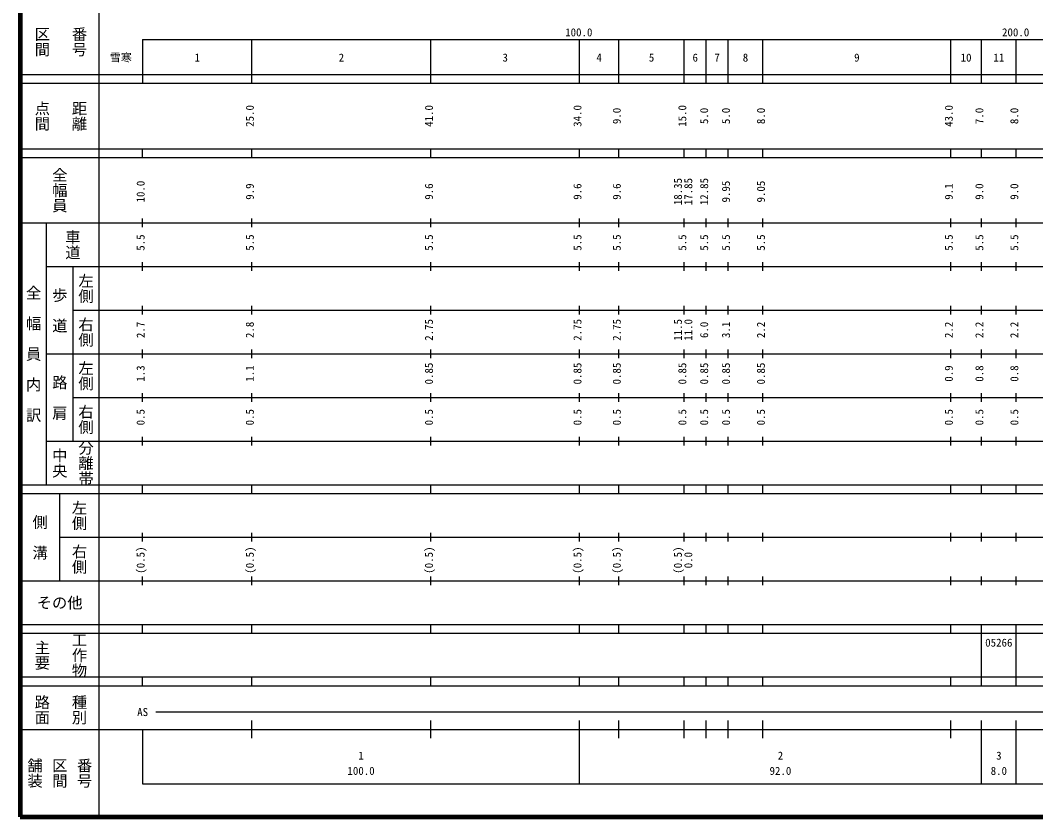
# Model space of a CAD drawing. Units: millimetres on the paper, enlarged 1000 times. Extents: x 40000 to 680000, y 20000 to 380000.
# Drawn here: x 40000 to 272435, y 20000 to 202409 of the extents above; entities that cross this region are included whole.
import ezdxf
from ezdxf.enums import TextEntityAlignment as Align

# ---------------------------------------------------------------- set-up
doc = ezdxf.new("R2010")
doc.units = ezdxf.units.MM
doc.header["$LTSCALE"] = 1000
doc.layers.add('M-TTL', color=2, linetype='Continuous', lineweight=140)
doc.layers.add('M-TTL-BAND', color=7, linetype='Continuous', lineweight=25)
doc.styles.add('@ＭＳ ゴシック', font='')
doc.styles.add('ＭＳ ゴシック', font='')
doc.styles.get('@ＭＳ ゴシック').set_extended_font_data('@MS Gothic')
doc.styles.get('ＭＳ ゴシック').set_extended_font_data('MS Gothic')

msp = doc.modelspace()

# ---------------------------------------------------------------- linework, layer by layer
at = {"layer": 'M-TTL'}
for p, q in [((40000, 380000), (40000, 20000)), ((40000, 20000), (680000, 20000))]:
    msp.add_line(p, q, dxfattribs=at)
at = {"layer": 'M-TTL-BAND'}
for p, q in [((58000, 370000), (58000, 20000)), ((68000, 198000), (579000, 198000)), ((68000, 198000), (68000, 188000)), ((93000, 188000), (93000, 198000)), ((134000, 188000), (134000, 198000)), ((168000, 188000), (168000, 198000)), ((177000, 188000), (177000, 198000)), ((192000, 188000), (192000, 198000)), ((197000, 188000), (197000, 198000)), ((202000, 188000), (202000, 198000)), ((210000, 188000), (210000, 198000)), ((253000, 188000), (253000, 198000)), ((260000, 188000), (260000, 198000)), ((268000, 188000), (268000, 198000)), ((40000, 190000), (579000, 190000)), ((40000, 188000), (579000, 188000)), ((40000, 173000), (579000, 173000)), ((68000, 171000), (68000, 173000)), ((93000, 171000), (93000, 173000)), ((134000, 171000), (134000, 173000)), ((168000, 171000), (168000, 173000)), ((177000, 171000), (177000, 173000)), ((192000, 171000), (192000, 173000)), ((197000, 171000), (197000, 173000)), ((202000, 171000), (202000, 173000)), ((210000, 171000), (210000, 173000)), ((253000, 171000), (253000, 173000)), ((260000, 171000), (260000, 173000)), ((268000, 171000), (268000, 173000)), ((40000, 171000), (579000, 171000)), ((40000, 156000), (579000, 156000)), ((46000, 96000), (46000, 156000)), ((68000, 155000), (68000, 157000)), ((93000, 155000), (93000, 157000)), ((134000, 155000), (134000, 157000)), ((168000, 155000), (168000, 157000)), ((177000, 155000), (177000, 157000)), ((192000, 155000), (192000, 157000)), ((197000, 155000), (197000, 157000)), ((202000, 155000), (202000, 157000)), ((210000, 155000), (210000, 157000)), ((253000, 155000), (253000, 157000)), ((260000, 155000), (260000, 157000)), ((268000, 155000), (268000, 157000)), ((68000, 145000), (68000, 147000)), ((93000, 145000), (93000, 147000)), ((134000, 145000), (134000, 147000)), ((168000, 145000), (168000, 147000)), ((177000, 145000), (177000, 147000)), ((192000, 145000), (192000, 147000)), ((197000, 145000), (197000, 147000)), ((202000, 145000), (202000, 147000)), ((210000, 145000), (210000, 147000)), ((253000, 145000), (253000, 147000)), ((260000, 145000), (260000, 147000)), ((268000, 145000), (268000, 147000)), ((46000, 146000), (579000, 146000)), ((52000, 146000), (52000, 106000)), ((52000, 136000), (579000, 136000)), ((68000, 135000), (68000, 137000)), ((93000, 135000), (93000, 137000)), ((134000, 135000), (134000, 137000)), ((168000, 135000), (168000, 137000)), ((177000, 135000), (177000, 137000)), ((192000, 135000), (192000, 137000)), ((197000, 135000), (197000, 137000)), ((202000, 135000), (202000, 137000)), ((210000, 135000), (210000, 137000)), ((253000, 135000), (253000, 137000)), ((260000, 135000), (260000, 137000)), ((268000, 135000), (268000, 137000)), ((46000, 126000), (579000, 126000)), ((68000, 125000), (68000, 127000)), ((93000, 125000), (93000, 127000)), ((134000, 125000), (134000, 127000)), ((168000, 125000), (168000, 127000)), ((177000, 125000), (177000, 127000)), ((192000, 125000), (192000, 127000)), ((197000, 125000), (197000, 127000)), ((202000, 125000), (202000, 127000)), ((210000, 125000), (210000, 127000)), ((253000, 125000), (253000, 127000)), ((260000, 125000), (260000, 127000)), ((268000, 125000), (268000, 127000)), ((68000, 115000), (68000, 117000)), ((93000, 115000), (93000, 117000)), ((134000, 115000), (134000, 117000)), ((168000, 115000), (168000, 117000)), ((177000, 115000), (177000, 117000)), ((192000, 115000), (192000, 117000)), ((197000, 115000), (197000, 117000)), ((202000, 115000), (202000, 117000)), ((210000, 115000), (210000, 117000)), ((253000, 115000), (253000, 117000)), ((260000, 115000), (260000, 117000)), ((268000, 115000), (268000, 117000)), ((52000, 116000), (579000, 116000)), ((68000, 105000), (68000, 107000)), ((93000, 105000), (93000, 107000)), ((134000, 105000), (134000, 107000)), ((168000, 105000), (168000, 107000)), ((177000, 105000), (177000, 107000)), ((192000, 105000), (192000, 107000)), ((197000, 105000), (197000, 107000)), ((202000, 105000), (202000, 107000)), ((210000, 105000), (210000, 107000)), ((253000, 105000), (253000, 107000)), ((260000, 105000), (260000, 107000)), ((268000, 105000), (268000, 107000)), ((46000, 106000), (579000, 106000)), ((40000, 96000), (579000, 96000)), ((68000, 94000), (68000, 96000)), ((93000, 94000), (93000, 96000)), ((134000, 94000), (134000, 96000)), ((168000, 94000), (168000, 96000)), ((177000, 94000), (177000, 96000)), ((192000, 94000), (192000, 96000)), ((197000, 94000), (197000, 96000)), ((202000, 94000), (202000, 96000)), ((210000, 94000), (210000, 96000)), ((253000, 94000), (253000, 96000)), ((260000, 94000), (260000, 96000)), ((268000, 94000), (268000, 96000)), ((40000, 94000), (579000, 94000)), ((49000, 94000), (49000, 74000)), ((49000, 84000), (579000, 84000)), ((68000, 83000), (68000, 85000)), ((93000, 83000), (93000, 85000)), ((134000, 83000), (134000, 85000)), ((168000, 83000), (168000, 85000)), ((177000, 83000), (177000, 85000)), ((192000, 83000), (192000, 85000)), ((197000, 83000), (197000, 85000)), ((202000, 83000), (202000, 85000)), ((210000, 83000), (210000, 85000)), ((253000, 83000), (253000, 85000)), ((260000, 83000), (260000, 85000)), ((268000, 83000), (268000, 85000)), ((68000, 73000), (68000, 75000)), ((93000, 73000), (93000, 75000)), ((134000, 73000), (134000, 75000)), ((168000, 73000), (168000, 75000)), ((177000, 73000), (177000, 75000)), ((192000, 73000), (192000, 75000)), ((197000, 73000), (197000, 75000)), ((202000, 73000), (202000, 75000)), ((210000, 73000), (210000, 75000)), ((253000, 73000), (253000, 75000)), ((260000, 73000), (260000, 75000)), ((268000, 73000), (268000, 75000)), ((40000, 74000), (579000, 74000)), ((40000, 64000), (579000, 64000)), ((68000, 62000), (68000, 64000)), ((93000, 62000), (93000, 64000)), ((134000, 62000), (134000, 64000)), ((168000, 62000), (168000, 64000)), ((177000, 62000), (177000, 64000)), ((192000, 62000), (192000, 64000)), ((197000, 62000), (197000, 64000)), ((202000, 62000), (202000, 64000)), ((210000, 62000), (210000, 64000)), ((253000, 62000), (253000, 64000)), ((260000, 62000), (260000, 64000)), ((268000, 62000), (268000, 64000)), ((40000, 62000), (579000, 62000)), ((260000, 52000), (260000, 62000)), ((268000, 52000), (268000, 62000)), ((268000, 52000), (268000, 62000)), ((40000, 52000), (579000, 52000)), ((68000, 50000), (68000, 52000)), ((93000, 50000), (93000, 52000)), ((134000, 50000), (134000, 52000)), ((168000, 50000), (168000, 52000)), ((177000, 50000), (177000, 52000)), ((192000, 50000), (192000, 52000)), ((197000, 50000), (197000, 52000)), ((202000, 50000), (202000, 52000)), ((210000, 50000), (210000, 52000)), ((253000, 50000), (253000, 52000)), ((260000, 50000), (260000, 52000)), ((268000, 50000), (268000, 52000)), ((40000, 50000), (579000, 50000)), ((71000, 44000), (485000, 44000)), ((93000, 38000), (93000, 42000)), ((134000, 38000), (134000, 42000)), ((168000, 27500), (168000, 42000)), ((177000, 38000), (177000, 42000)), ((192000, 38000), (192000, 42000)), ((197000, 38000), (197000, 42000)), ((202000, 38000), (202000, 42000)), ((210000, 38000), (210000, 42000)), ((253000, 38000), (253000, 42000)), ((260000, 27500), (260000, 42000)), ((268000, 27500), (268000, 42000)), ((40000, 40000), (579000, 40000)), ((68000, 40000), (68000, 27500)), ((68000, 27500), (579000, 27500))]:
    msp.add_line(p, q, dxfattribs=at)

# ---------------------------------------------------------------- texts
at = {"layer": 'M-TTL-BAND', "style": '@ＭＳ ゴシック'}
for s, p in [('区間', (45000, 197500)), ('番号', (53500, 197500)), ('点間', (45000, 180500)), ('距離', (53500, 180500)), ('全幅員', (49000, 163500)), ('車道', (52000, 151000)), ('左側', (55000, 141000)), ('全\u3000幅\u3000員\u3000内\u3000訳', (43000, 126000)), ('歩\u3000道', (49000, 136000)), ('右側', (55000, 131000)), ('左側', (55000, 121000)), ('路\u3000肩', (49000, 116000)), ('右側', (55000, 111000)), ('分離帯', (55000, 101000)), ('中央', (49000, 101000)), ('左側', (53500, 89000)), ('側\u3000溝', (44500, 84000)), ('右側', (53500, 79000)), ('工作物', (53500, 57000)), ('主要', (45000, 57000)), ('路面', (45000, 44500)), ('種別', (53500, 44500)), ('舗装', (43333, 30000)), ('区間', (49000, 30000)), ('番号', (54667, 30000))]:
    msp.add_text(s, height=2566, rotation=270, dxfattribs=at).set_placement(p, align=Align.MIDDLE_CENTER)
at = {"layer": 'M-TTL-BAND', "style": 'ＭＳ ゴシック'}
for s, p in [('100.0', (167844, 198195)), ('200.0', (267844, 198195)), ('雪寒', (63017, 192405)), ('1', (80500, 192405)), ('2', (113500, 192405)), ('3', (151000, 192405)), ('4', (172500, 192405)), ('5', (184500, 192405)), ('6', (194500, 192405)), ('7', (199500, 192405)), ('8', (206000, 192405)), ('9', (231500, 192405)), ('10', (256500, 192405)), ('11', (264000, 192405)), ('AS', (68000, 42500)), ('2', (214000, 32523)), ('3', (264000, 32523)), ('1', (118000, 32523)), ('100.0', (118000, 29033)), ('92.0', (214000, 29033)), ('8.0', (264000, 29033))]:
    msp.add_text(s, height=1833, dxfattribs=at).set_placement(p, align=Align.BOTTOM_CENTER)
for s, p in [('25.0', (94000, 180500)), ('41.0', (135000, 180500)), ('34.0', (169000, 180500)), ('9.0', (178000, 180500)), ('15.0', (193000, 180500)), ('5.0', (198000, 180500)), ('5.0', (203000, 180500)), ('8.0', (211000, 180500)), ('43.0', (254000, 180500)), ('7.0', (261000, 180500)), ('8.0', (269000, 180500)), ('10.0', (69000, 163174)), ('18.35', (192000, 163174)), ('17.85', (194370, 163174)), ('12.85', (198000, 163174)), ('9.95', (203000, 163174)), ('9.05', (211000, 163174)), ('9.9', (94000, 163174)), ('9.6', (135000, 163174)), ('9.6', (169000, 163174)), ('9.6', (178000, 163174)), ('9.1', (254000, 163174)), ('9.0', (261000, 163174)), ('9.0', (269000, 163174)), ('5.5', (69000, 151500)), ('5.5', (94000, 151500)), ('5.5', (135000, 151500)), ('5.5', (169000, 151500)), ('5.5', (178000, 151500)), ('5.5', (193000, 151500)), ('5.5', (198000, 151500)), ('5.5', (203000, 151500)), ('5.5', (211000, 151500)), ('5.5', (254000, 151500)), ('5.5', (261000, 151500)), ('5.5', (269000, 151500)), ('2.7', (69000, 131500)), ('2.8', (94000, 131500)), ('2.75', (135000, 131500)), ('2.75', (169000, 131500)), ('2.75', (178000, 131500)), ('11.5', (192000, 131500)), ('11.0', (194370, 131500)), ('6.0', (198000, 131500)), ('3.1', (203000, 131500)), ('2.2', (211000, 131500)), ('2.2', (254000, 131500)), ('2.2', (261000, 131500)), ('2.2', (269000, 131500)), ('1.3', (69000, 121500)), ('1.1', (94000, 121500)), ('0.85', (135000, 121500)), ('0.85', (169000, 121500)), ('0.85', (178000, 121500)), ('0.85', (193000, 121500)), ('0.85', (198000, 121500)), ('0.85', (203000, 121500)), ('0.85', (211000, 121500)), ('0.9', (254000, 121500)), ('0.8', (261000, 121500)), ('0.8', (269000, 121500)), ('0.5', (69000, 111500)), ('0.5', (94000, 111500)), ('0.5', (135000, 111500)), ('0.5', (169000, 111500)), ('0.5', (178000, 111500)), ('0.5', (193000, 111500)), ('0.5', (198000, 111500)), ('0.5', (203000, 111500)), ('0.5', (211000, 111500)), ('0.5', (254000, 111500)), ('0.5', (261000, 111500)), ('0.5', (269000, 111500)), ('(0.5)', (69000, 78764)), ('(0.5)', (94000, 78764)), ('(0.5)', (135000, 78764)), ('(0.5)', (169000, 78764)), ('(0.5)', (178000, 78764)), ('(0.5)', (192000, 78764)), ('0.0', (194370, 78764))]:
    msp.add_text(s, height=1833, rotation=90, dxfattribs=at).set_placement(p, align=Align.BOTTOM_CENTER)
msp.add_text('その他', height=2566, dxfattribs=at).set_placement((49000, 69000), align=Align.MIDDLE_CENTER)
msp.add_text('05266', height=1833, dxfattribs=at).set_placement((260875, 58405), align=Align.BOTTOM_LEFT)

doc.saveas('drawing.dxf')
